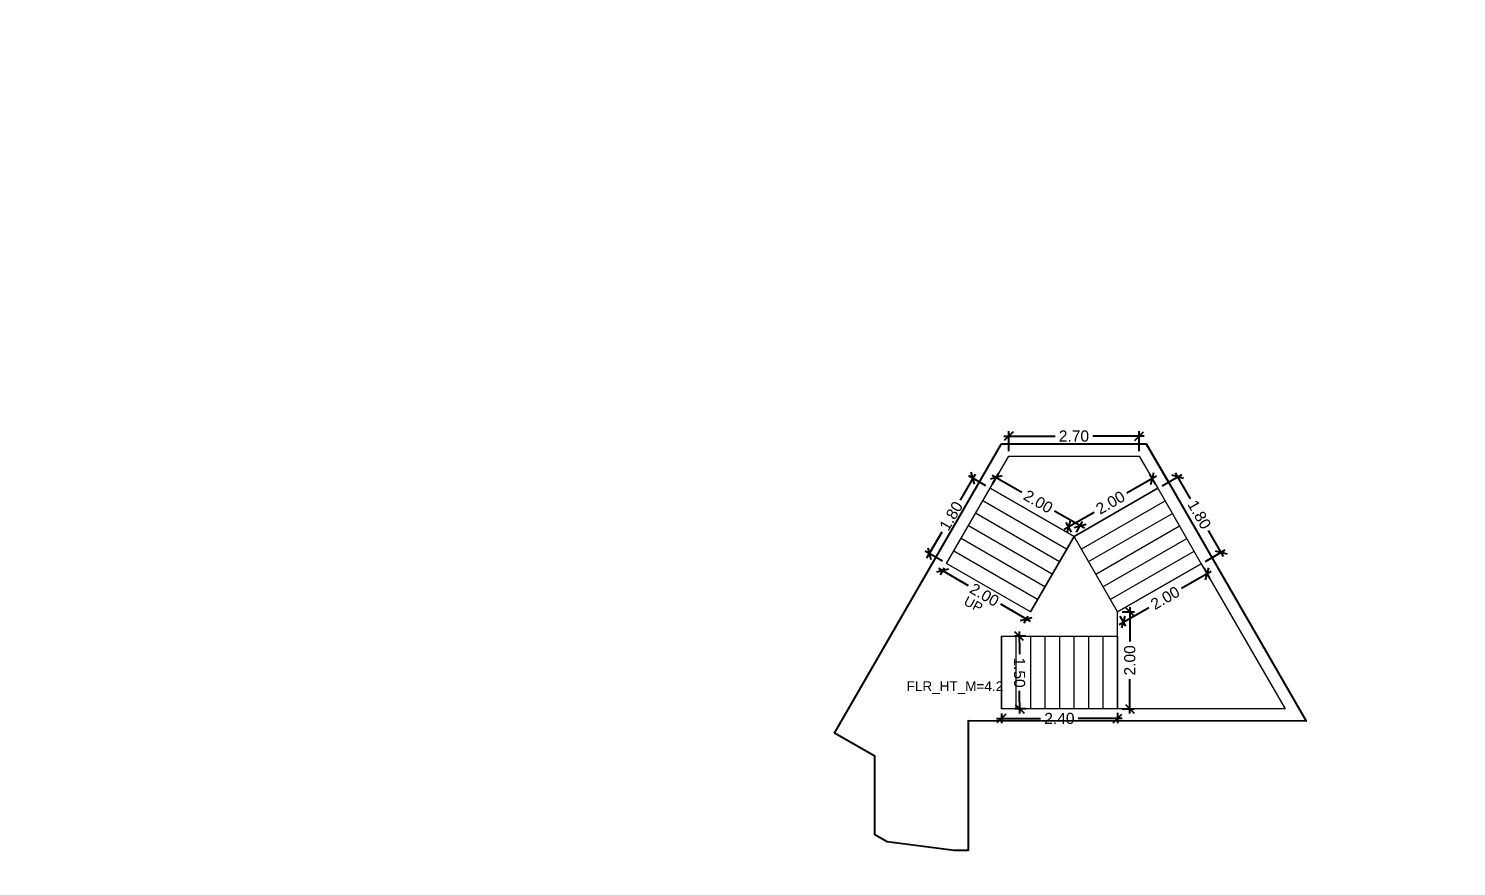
# Model space of a CAD drawing. Header units: metres. Extents: x 256329 to 886268, y -249371 to 355.
# Drawn here: x 286144.62 to 286174.14, y -1224.91 to -1207.59 of the extents above; entities that cross this region are included whole.
import ezdxf

# ---------------------------------------------------------------- set-up
doc = ezdxf.new("R2010")
doc.units = ezdxf.units.M
doc.header["$MEASUREMENT"] = 0
doc.header["$PDMODE"] = 35
doc.linetypes.add('CONTINOUS', pattern=[0])
doc.layers.get('0').update_dxf_attribs({"lineweight": 18})
doc.layers.get('Defpoints').update_dxf_attribs({"lineweight": 20})
doc.layers.add('A_TEXT', color=4, linetype='Continuous', lineweight=0, transparency=0.3)
doc.layers.add('BLK_2_FLR_4_STAIR_2', color=7, linetype='Continuous', plot=False)
for name, color, linetype, lineweight in [('BLK_2_FLR_4_STAIR_2_FLIGHT_1', 7, 'Continuous', 0), ('BLK_2_FLR_4_STAIR_2_FLIGHT_2', 7, 'Continuous', 0), ('BLK_2_FLR_4_STAIR_2_FLIGHT_3', 7, 'Continuous', 0), ('BLK_2_FLR_4_STAIR_2_LANDING_1', 7, 'Continuous', 0), ('BLK_2_FLR_4_STAIR_2_LANDING_2', 7, 'Continuous', 0), ('BLK_2_FLR_6_STAIR_1_LANDING_2', 7, 'Continuous', 0)]:
    doc.layers.add(name, color=color, linetype=linetype, lineweight=lineweight)
doc.styles.add('Arial', font='arial.ttf')
doc.styles.get("Standard").update_dxf_attribs({"font": 'arial.ttf'})
doc.dimstyles.new('METRIC DIM', dxfattribs={"dimtxt": 0.23, "dimasz": 0.18, "dimexe": 0.1, "dimexo": 0.1, "dimgap": 0.09, "dimtad": 0, "dimzin": 0, "dimdsep": 46, "dimtxsty": 'Standard', "dimblk": 'OBLIQUE', "dimcen": 0, "dimdle": 0.1, "dimclrd": 147, "dimclre": 147, "dimclrt": 7, "dimadec": 0, "dimazin": 0, "dimtfac": 1, "dimtofl": 0, "dimtmove": 0, "dimatfit": 2, "dimfxl": 0.125, "dimtolj": 1, "dimtzin": 0, "dimarcsym": 0})

# ---------------------------------------------------------------- blocks, each defined once
blk = doc.blocks.new('_Oblique')
at = {"color": 0, "linetype": 'ByBlock', "lineweight": -2}
blk.add_line((-0.5, -0.5), (0.5, 0.5), dxfattribs=at)
blk = doc.blocks.new('*D1312')
at = {"layer": 'BLK_2_FLR_4_STAIR_2_FLIGHT_2', "color": 147, "lineweight": -2, "transparency": 16777216}
for p, q in [((286168.052144, -1217.040946), (286168.461267, -1216.805853)), ((286168.32474, -1216.768971), (286168.634886, -1217.308708)), ((286169.321195, -1218.503064), (286169.011048, -1217.963328)), ((286168.948954, -1218.60163), (286169.358077, -1218.366536))]:
    blk.add_line(p, q, dxfattribs=at)
at = {"layer": 'Defpoints', "color": 0, "linetype": 'CONTINOUS', "transparency": 16777216}
for p in [(286167.965439, -1217.090769, 0.042641), (286168.862249, -1218.651452, 0.042641), (286169.271372, -1218.416359)]:
    blk.add_point(p, dxfattribs=at)
at = {"layer": 'BLK_2_FLR_4_STAIR_2_FLIGHT_2', "color": 147, "linetype": 'CONTINOUS', "lineweight": -2, "transparency": 16777216, "xscale": 0.18, "yscale": 0.18, "zscale": 0.18}
for p, rotation in [((286168.374563, -1216.855676), 119.882813), ((286169.271372, -1218.416359), 299.882813)]:
    blk.add_blockref('_Oblique', p, dxfattribs=dict(at, rotation=rotation))
at = {"layer": 'BLK_2_FLR_4_STAIR_2_FLIGHT_2', "color": 7, "linetype": 'CONTINOUS', "transparency": 16777216, "insert": (286168.822967, -1217.636018), "char_height": 0.23, "attachment_point": 5, "rotation": 299.8828126}
blk.add_mtext('\\A1;1.80', dxfattribs=at)
blk = doc.blocks.new('*D1313')
at = {"layer": 'BLK_2_FLR_4_STAIR_2_LANDING_1', "color": 147, "lineweight": -2, "transparency": 16777216}
for p, q in [((286164.536634, -1216.818583), (286165.15256, -1217.172727)), ((286164.546033, -1217.002855), (286164.673171, -1216.781737)), ((286166.445176, -1217.915952), (286165.82925, -1217.561808)), ((286166.281192, -1218.000533), (286166.40833, -1217.779415))]:
    blk.add_line(p, q, dxfattribs=at)
at = {"layer": 'Defpoints', "color": 0, "linetype": 'CONTINOUS', "transparency": 16777216}
for p in [(286164.496188, -1217.089546, 0.042641), (286166.231347, -1218.087224, 0.042641), (286166.358484, -1217.866107)]:
    blk.add_point(p, dxfattribs=at)
at = {"layer": 'BLK_2_FLR_4_STAIR_2_LANDING_1', "color": 147, "linetype": 'CONTINOUS', "lineweight": -2, "transparency": 16777216, "xscale": 0.18, "yscale": 0.18, "zscale": 0.18}
for p, rotation in [((286164.623326, -1216.868428), 150.102044), ((286166.358484, -1217.866107), 330.102044)]:
    blk.add_blockref('_Oblique', p, dxfattribs=dict(at, rotation=rotation))
at = {"layer": 'BLK_2_FLR_4_STAIR_2_LANDING_1', "color": 7, "linetype": 'CONTINOUS', "transparency": 16777216, "insert": (286165.490905, -1217.367268), "char_height": 0.23, "attachment_point": 5, "rotation": 330.1020442}
blk.add_mtext('\\A1;2.00', dxfattribs=at)
blk = doc.blocks.new('*D1314')
at = {"layer": 'BLK_2_FLR_4_STAIR_2_FLIGHT_2', "color": 147, "lineweight": -2, "transparency": 16777216}
for p, q in [((286167.936805, -1216.840227), (286167.321451, -1217.193826)), ((286167.915616, -1217.004064), (286167.800278, -1216.803346)), ((286166.029304, -1217.936328), (286166.644658, -1217.582729)), ((286166.181524, -1218.00052), (286166.066185, -1217.799801))]:
    blk.add_line(p, q, dxfattribs=at)
at = {"layer": 'Defpoints', "color": 0, "linetype": 'CONTINOUS', "transparency": 16777216}
for p in [(286167.850101, -1216.89005), (286167.965439, -1217.090769, 0.042641), (286166.231347, -1218.087224, 0.042641)]:
    blk.add_point(p, dxfattribs=at)
at = {"layer": 'BLK_2_FLR_4_STAIR_2_FLIGHT_2', "color": 147, "linetype": 'CONTINOUS', "lineweight": -2, "transparency": 16777216, "xscale": 0.18, "yscale": 0.18, "zscale": 0.18}
for p, rotation in [((286167.850101, -1216.89005), 29.88281300000001), ((286166.116008, -1217.886505), 209.882813)]:
    blk.add_blockref('_Oblique', p, dxfattribs=dict(at, rotation=rotation))
at = {"layer": 'BLK_2_FLR_4_STAIR_2_FLIGHT_2', "color": 7, "linetype": 'CONTINOUS', "transparency": 16777216, "insert": (286166.983055, -1217.388278), "char_height": 0.23, "attachment_point": 5, "rotation": 29.8828126}
blk.add_mtext('\\A1;2.00', dxfattribs=at)
blk = doc.blocks.new('*D1315')
at = {"layer": 'BLK_2_FLR_4_STAIR_2_FLIGHT_3', "color": 147, "lineweight": -2, "transparency": 16777216}
for p, q in [((286165.228231, -1220.1485), (286164.998065, -1220.149862)), ((286165.097472, -1220.049272), (286165.10027, -1220.521876)), ((286165.107537, -1221.749467), (286165.104739, -1221.276863)), ((286165.237112, -1221.648699), (286165.006947, -1221.650061))]:
    blk.add_line(p, q, dxfattribs=at)
at = {"layer": 'Defpoints', "color": 0, "linetype": 'CONTINOUS', "transparency": 16777216}
for p in [(286165.328229, -1220.147908, 0.042641), (286165.106945, -1221.649469), (286165.33711, -1221.648107, 0.042641)]:
    blk.add_point(p, dxfattribs=at)
at = {"layer": 'BLK_2_FLR_4_STAIR_2_FLIGHT_3', "color": 147, "linetype": 'CONTINOUS', "lineweight": -2, "transparency": 16777216, "xscale": 0.18, "yscale": 0.18, "zscale": 0.18}
for p, rotation in [((286165.098064, -1220.14927), 90.339194), ((286165.106945, -1221.649469), 270.339194)]:
    blk.add_blockref('_Oblique', p, dxfattribs=dict(at, rotation=rotation))
at = {"layer": 'BLK_2_FLR_4_STAIR_2_FLIGHT_3', "color": 7, "linetype": 'CONTINOUS', "transparency": 16777216, "insert": (286165.102504, -1220.89937), "char_height": 0.23, "attachment_point": 5, "rotation": 270.339194}
blk.add_mtext('\\A1;1.50', dxfattribs=at)
blk = doc.blocks.new('*D1316')
at = {"layer": 'BLK_2_FLR_4_STAIR_2_FLIGHT_1', "color": 147, "lineweight": -2, "transparency": 16777216}
for p, q in [((286163.426225, -1218.74352), (286164.040639, -1219.098097)), ((286163.546499, -1218.735174), (286163.462854, -1218.880116)), ((286165.331123, -1219.842833), (286164.716709, -1219.488256)), ((286165.278173, -1219.73452), (286165.194527, -1219.879461))]:
    blk.add_line(p, q, dxfattribs=at)
at = {"layer": 'Defpoints', "color": 0, "linetype": 'CONTINOUS', "transparency": 16777216}
for p in [(286163.596483, -1218.648562, 0.042641), (286163.512837, -1218.793504), (286165.328156, -1219.647908, 0.042641)]:
    blk.add_point(p, dxfattribs=at)
at = {"layer": 'BLK_2_FLR_4_STAIR_2_FLIGHT_1', "color": 147, "linetype": 'CONTINOUS', "lineweight": -2, "transparency": 16777216, "xscale": 0.18, "yscale": 0.18, "zscale": 0.18}
for p, rotation in [((286163.512837, -1218.793504), 150.01084), ((286165.244511, -1219.792849), 330.01084)]:
    blk.add_blockref('_Oblique', p, dxfattribs=dict(at, rotation=rotation))
at = {"layer": 'BLK_2_FLR_4_STAIR_2_FLIGHT_1', "color": 7, "linetype": 'CONTINOUS', "transparency": 16777216, "insert": (286164.378674, -1219.293177), "char_height": 0.23, "attachment_point": 5, "rotation": 330.0108404}
blk.add_mtext('\\A1;2.00', dxfattribs=at)
blk = doc.blocks.new('*D1317')
at = {"layer": 'BLK_2_FLR_4_STAIR_2_LANDING_2', "color": 147, "lineweight": -2, "transparency": 16777216}
for p, q in [((286169.068548, -1218.809755), (286168.453194, -1219.163354)), ((286168.912072, -1218.738157), (286169.031666, -1218.946283)), ((286167.161046, -1219.905856), (286167.776401, -1219.552257)), ((286167.177979, -1219.734612), (286167.297574, -1219.942738))]:
    blk.add_line(p, q, dxfattribs=at)
at = {"layer": 'Defpoints', "color": 0, "linetype": 'CONTINOUS', "transparency": 16777216}
for p in [(286168.862249, -1218.651452, 0.042641), (286168.981843, -1218.859578), (286167.128156, -1219.647908, 0.042641)]:
    blk.add_point(p, dxfattribs=at)
at = {"layer": 'BLK_2_FLR_4_STAIR_2_LANDING_2', "color": 147, "linetype": 'CONTINOUS', "lineweight": -2, "transparency": 16777216, "xscale": 0.18, "yscale": 0.18, "zscale": 0.18}
for p, rotation in [((286168.981843, -1218.859578), 29.88281300000001), ((286167.247751, -1219.856033), 209.882813)]:
    blk.add_blockref('_Oblique', p, dxfattribs=dict(at, rotation=rotation))
at = {"layer": 'BLK_2_FLR_4_STAIR_2_LANDING_2', "color": 7, "linetype": 'CONTINOUS', "transparency": 16777216, "insert": (286168.114797, -1219.357806), "char_height": 0.23, "attachment_point": 5, "rotation": 29.8828126}
blk.add_mtext('\\A1;2.00', dxfattribs=at)
blk = doc.blocks.new('*D1318')
at = {"layer": 'BLK_2_FLR_4_STAIR_2_LANDING_2', "color": 147, "lineweight": -2, "transparency": 16777216}
for p, q in [((286167.383807, -1219.547908), (286167.383807, -1220.257621)), ((286167.228156, -1219.647908), (286167.483807, -1219.647908)), ((286167.383807, -1221.747908), (286167.383807, -1221.038194)), ((286167.228156, -1221.647908), (286167.483807, -1221.647908))]:
    blk.add_line(p, q, dxfattribs=at)
at = {"layer": 'Defpoints', "color": 0, "linetype": 'CONTINOUS', "transparency": 16777216}
for p in [(286167.128156, -1219.647908, 0.042641), (286167.128156, -1221.647908, 0.042641), (286167.383807, -1221.647908)]:
    blk.add_point(p, dxfattribs=at)
at = {"layer": 'BLK_2_FLR_4_STAIR_2_LANDING_2', "color": 147, "linetype": 'CONTINOUS', "lineweight": -2, "transparency": 16777216, "xscale": 0.18, "yscale": 0.18, "zscale": 0.18}
for p, rotation in [((286167.383807, -1219.647908), 90), ((286167.383807, -1221.647908), 270)]:
    blk.add_blockref('_Oblique', p, dxfattribs=dict(at, rotation=rotation))
at = {"layer": 'BLK_2_FLR_4_STAIR_2_LANDING_2', "color": 7, "linetype": 'CONTINOUS', "transparency": 16777216, "insert": (286167.383807, -1220.647908), "char_height": 0.23, "attachment_point": 5, "rotation": 90}
blk.add_mtext('\\A1;2.00', dxfattribs=at)
blk = doc.blocks.new('*D1319')
at = {"layer": 'BLK_2_FLR_4_STAIR_2_FLIGHT_1', "color": 147, "lineweight": -2, "transparency": 16777216}
for p, q in [((286164.190242, -1216.797528), (286163.879094, -1217.336688)), ((286164.409576, -1217.039563), (286164.053647, -1216.834156)), ((286163.19057, -1218.529768), (286163.501718, -1217.990608)), ((286163.509871, -1218.598579), (286163.153941, -1218.393172))]:
    blk.add_line(p, q, dxfattribs=at)
at = {"layer": 'Defpoints', "color": 0, "linetype": 'CONTINOUS', "transparency": 16777216}
for p in [(286164.496188, -1217.089546, 0.042641), (286163.240553, -1218.443156), (286163.596483, -1218.648562, 0.042641)]:
    blk.add_point(p, dxfattribs=at)
at = {"layer": 'BLK_2_FLR_4_STAIR_2_FLIGHT_1', "color": 147, "linetype": 'CONTINOUS', "lineweight": -2, "transparency": 16777216, "xscale": 0.18, "yscale": 0.18, "zscale": 0.18}
for p, rotation in [((286164.140259, -1216.88414), 60.01084000000001), ((286163.240553, -1218.443156), 240.01084)]:
    blk.add_blockref('_Oblique', p, dxfattribs=dict(at, rotation=rotation))
at = {"layer": 'BLK_2_FLR_4_STAIR_2_FLIGHT_1', "color": 7, "linetype": 'CONTINOUS', "transparency": 16777216, "insert": (286163.690406, -1217.663648), "char_height": 0.23, "attachment_point": 5, "rotation": 60.0108404}
blk.add_mtext('\\A1;1.80', dxfattribs=at)
blk = doc.blocks.new('*D1320')
at = {"layer": 'BLK_2_FLR_4_STAIR_2_FLIGHT_3', "color": 147, "lineweight": -2, "transparency": 16777216}
for p, q in [((286164.628156, -1221.849256), (286165.53787, -1221.849256)), ((286164.728156, -1221.747908), (286164.728156, -1221.949256)), ((286167.228156, -1221.849256), (286166.318443, -1221.849256)), ((286167.128156, -1221.734109), (286167.128156, -1221.949256))]:
    blk.add_line(p, q, dxfattribs=at)
at = {"layer": 'Defpoints', "color": 0, "linetype": 'CONTINOUS', "transparency": 16777216}
for p in [(286167.128156, -1221.634109, 0.042641), (286164.728156, -1221.647908, 0.042641), (286167.128156, -1221.849256)]:
    blk.add_point(p, dxfattribs=at)
at = {"layer": 'BLK_2_FLR_4_STAIR_2_FLIGHT_3', "color": 147, "linetype": 'CONTINOUS', "lineweight": -2, "transparency": 16777216, "xscale": 0.18, "yscale": 0.18, "zscale": 0.18, "rotation": 180}
blk.add_blockref('_Oblique', (286164.728156, -1221.849256), dxfattribs=at)
at = {"layer": 'BLK_2_FLR_4_STAIR_2_FLIGHT_3', "color": 147, "linetype": 'CONTINOUS', "lineweight": -2, "transparency": 16777216, "xscale": 0.18, "yscale": 0.18, "zscale": 0.18}
blk.add_blockref('_Oblique', (286167.128156, -1221.849256), dxfattribs=at)
at = {"layer": 'BLK_2_FLR_4_STAIR_2_FLIGHT_3', "color": 7, "linetype": 'CONTINOUS', "transparency": 16777216, "insert": (286165.928156, -1221.849256), "char_height": 0.23, "attachment_point": 5}
blk.add_mtext('\\A1;2.40', dxfattribs=at)
blk = doc.blocks.new('*D1321')
at = {"layer": 'BLK_2_FLR_4_STAIR_2_LANDING_1', "color": 147, "lineweight": -2, "transparency": 16777216}
for p, q in [((286164.779506, -1216.013161), (286165.838689, -1216.013161)), ((286164.879506, -1216.326332), (286164.879506, -1215.913161)), ((286167.678446, -1216.013161), (286166.619262, -1216.013161)), ((286167.578446, -1216.326995), (286167.578446, -1215.913161))]:
    blk.add_line(p, q, dxfattribs=at)
at = {"layer": 'Defpoints', "color": 0, "linetype": 'CONTINOUS', "transparency": 16777216}
for p in [(286167.578446, -1216.013161), (286164.879506, -1216.426332, 0.042641), (286167.578446, -1216.426995, 0.042641)]:
    blk.add_point(p, dxfattribs=at)
at = {"layer": 'BLK_2_FLR_4_STAIR_2_LANDING_1', "color": 147, "linetype": 'CONTINOUS', "lineweight": -2, "transparency": 16777216, "xscale": 0.18, "yscale": 0.18, "zscale": 0.18, "rotation": 180}
blk.add_blockref('_Oblique', (286164.879506, -1216.013161), dxfattribs=at)
at = {"layer": 'BLK_2_FLR_4_STAIR_2_LANDING_1', "color": 147, "linetype": 'CONTINOUS', "lineweight": -2, "transparency": 16777216, "xscale": 0.18, "yscale": 0.18, "zscale": 0.18}
blk.add_blockref('_Oblique', (286167.578446, -1216.013161), dxfattribs=at)
at = {"layer": 'BLK_2_FLR_4_STAIR_2_LANDING_1', "color": 7, "linetype": 'CONTINOUS', "transparency": 16777216, "insert": (286166.228976, -1216.013161), "char_height": 0.23, "attachment_point": 5}
blk.add_mtext('\\A1;2.70', dxfattribs=at)

msp = doc.modelspace()

# ---------------------------------------------------------------- linework, layer by layer
at = {"color": 5, "linetype": 'CONTINOUS'}
for p, q in [((286167.128156, -1219.647908), (286166.231347, -1218.087224)), ((286165.328229, -1220.147908), (286167.128229, -1220.147908))]:
    msp.add_line(p, q, dxfattribs=at)
msp.add_lwpolyline([(286165.328156, -1219.647908), (286166.231347, -1218.087224)], dxfattribs=at)
at = {"layer": 'BLK_2_FLR_4_STAIR_2', "color": 7, "linetype": 'CONTINOUS'}
msp.add_lwpolyline([(286164.73331, -1216.172977), (286167.724005, -1216.173712), (286168.184682, -1216.963868), (286169.081751, -1218.525003), (286171.032561, -1221.902889), (286164.040159, -1221.899863), (286164.039489, -1224.576455), (286163.750196, -1224.576382), (286162.365014, -1224.398818), (286162.111682, -1224.252606), (286162.111994, -1222.629665), (286161.281029, -1222.149455)], close=True, dxfattribs=at)
at = {"layer": 'BLK_2_FLR_4_STAIR_2_FLIGHT_1', "color": 3, "linetype": 'CONTINOUS'}
for p, q in [((286166.231347, -1218.087224), (286164.496188, -1217.089546)), ((286166.077911, -1218.348728), (286164.346237, -1217.349382)), ((286165.92796, -1218.608564), (286164.196286, -1217.609218)), ((286165.778009, -1218.8684), (286164.046335, -1217.869054)), ((286165.478107, -1219.388072), (286163.746434, -1218.388726)), ((286165.628058, -1219.128236), (286163.896384, -1218.12889)), ((286165.328156, -1219.647908), (286163.596483, -1218.648562))]:
    msp.add_line(p, q, dxfattribs=at)
at = {"layer": 'BLK_2_FLR_4_STAIR_2_FLIGHT_1', "ltscale": 0.05}
msp.add_lwpolyline([(286166.231347, -1218.087224), (286165.328156, -1219.647908), (286163.596483, -1218.648562), (286164.496188, -1217.089546), (286166.231347, -1218.087224)], dxfattribs=at)
at = {"layer": 'BLK_2_FLR_4_STAIR_2_FLIGHT_2', "color": 3, "linetype": 'CONTINOUS'}
for p, q in [((286166.231347, -1218.087224), (286167.965439, -1217.090769)), ((286166.380815, -1218.347338), (286168.114907, -1217.350883)), ((286166.530283, -1218.607452), (286168.264376, -1217.610997)), ((286166.679752, -1218.867566), (286168.413844, -1217.871111)), ((286166.82922, -1219.12768), (286168.563312, -1218.131225)), ((286166.978688, -1219.387794), (286168.712781, -1218.391338)), ((286167.128156, -1219.647908), (286168.862249, -1218.651452))]:
    msp.add_line(p, q, dxfattribs=at)
at = {"layer": 'BLK_2_FLR_4_STAIR_2_FLIGHT_2', "color": 7, "linetype": 'CONTINOUS'}
msp.add_lwpolyline([(286167.965439, -1217.090769), (286168.862249, -1218.651452), (286167.128156, -1219.647908), (286166.231347, -1218.087224), (286167.965439, -1217.090769)], dxfattribs=at)
at = {"layer": 'BLK_2_FLR_4_STAIR_2_FLIGHT_3', "color": 3, "linetype": 'CONTINOUS'}
for p, q in [((286164.728229, -1220.147908), (286164.728156, -1221.647908)), ((286165.028229, -1220.147908), (286165.028156, -1221.647908)), ((286165.328229, -1220.147908), (286165.328156, -1221.647908)), ((286165.628229, -1220.147908), (286165.628156, -1221.647908)), ((286165.928229, -1220.147908), (286165.928156, -1221.647908)), ((286166.228229, -1220.147908), (286166.228156, -1221.647908)), ((286166.528229, -1220.147908), (286166.528156, -1221.647908)), ((286166.828229, -1220.147908), (286166.828156, -1221.647908)), ((286167.128229, -1220.147908), (286167.128156, -1221.647908))]:
    msp.add_line(p, q, dxfattribs=at)
at = {"layer": 'BLK_2_FLR_4_STAIR_2_FLIGHT_3', "color": 7, "linetype": 'CONTINOUS'}
msp.add_lwpolyline([(286164.728229, -1220.147908), (286167.128229, -1220.147908), (286167.128156, -1221.647908), (286164.728156, -1221.647908)], close=True, dxfattribs=at)
at = {"layer": 'BLK_2_FLR_4_STAIR_2_LANDING_1', "color": 7, "linetype": 'CONTINOUS'}
msp.add_lwpolyline([(286164.879506, -1216.426332), (286167.578446, -1216.426995), (286167.965439, -1217.090769), (286166.231347, -1218.087224), (286164.496188, -1217.089546), (286164.879506, -1216.426332)], dxfattribs=at)
at = {"layer": 'BLK_2_FLR_4_STAIR_2_LANDING_2', "color": 7, "linetype": 'CONTINOUS'}
msp.add_lwpolyline([(286167.128156, -1219.647908), (286168.862249, -1218.651452), (286170.593191, -1221.648631), (286167.128157, -1221.648631), (286167.128156, -1219.647908)], dxfattribs=at)
at = {"layer": 'BLK_2_FLR_6_STAIR_1_LANDING_2', "ltscale": 0.05}
msp.add_lwpolyline([(286164.879506, -1216.426332), (286167.578446, -1216.426995)], dxfattribs=at)

# ---------------------------------------------------------------- texts
at = {"layer": 'A_TEXT', "lineweight": 0, "insert": (286164.998658, -1220.059609), "char_height": 0.2, "width": 2.485498, "attachment_point": 9, "rotation": 331.8720228, "style": 'Arial'}
msp.add_mtext('\\pxi2.2673,qc;UP', dxfattribs=at)
at = {"layer": 'BLK_2_FLR_4_STAIR_2', "color": 7, "linetype": 'CONTINOUS', "insert": (286162.770914, -1221.082214, -0.042641), "char_height": 0.2, "attachment_point": 1}
msp.add_mtext_dynamic_manual_height_columns('FLR_HT_M=4.2', width=2.272281, gutter_width=0.405, heights=[0.300679], dxfattribs=at)

# ---------------------------------------------------------------- dimensions: what is measured, and where the dimension line sits
at = {"layer": 'BLK_2_FLR_4_STAIR_2_FLIGHT_1', "color": 1, "linetype": 'CONTINOUS'}
dim = msp.add_aligned_dim(p1=(286164.496188, -1217.089546), p2=(286163.596483, -1218.648562), distance=-0.410947, dimstyle='METRIC DIM', override={"dimfxl": 0.18}, dxfattribs=at)
dim.commit()
dim.dimension.update_dxf_attribs({"geometry": '*D1319', "text_midpoint": (286163.690406, -1217.663648, -0.042641)})
at = {"layer": 'BLK_2_FLR_4_STAIR_2_FLIGHT_1', "color": 2, "linetype": 'CONTINOUS'}
dim = msp.add_aligned_dim(p1=(286165.328156, -1219.647908), p2=(286163.596483, -1218.648562), distance=0.167346, dimstyle='METRIC DIM', override={"dimfxl": 0.18}, dxfattribs=at)
dim.commit()
dim.dimension.update_dxf_attribs({"geometry": '*D1316', "text_midpoint": (286164.378674, -1219.293177, -0.042641)})
at = {"layer": 'BLK_2_FLR_4_STAIR_2_FLIGHT_2', "color": 2, "linetype": 'CONTINOUS'}
dim = msp.add_aligned_dim(p1=(286166.231347, -1218.087224), p2=(286167.965439, -1217.090769), distance=0.231497, dimstyle='METRIC DIM', override={"dimfxl": 0.18}, dxfattribs=at)
dim.commit()
dim.dimension.update_dxf_attribs({"geometry": '*D1314', "text_midpoint": (286166.983055, -1217.388278, -0.042641)})
at = {"layer": 'BLK_2_FLR_4_STAIR_2_FLIGHT_2', "color": 1, "linetype": 'CONTINOUS'}
dim = msp.add_aligned_dim(p1=(286167.965439, -1217.090769), p2=(286168.862249, -1218.651452), distance=0.471858, dimstyle='METRIC DIM', override={"dimfxl": 0.18}, dxfattribs=at)
dim.commit()
dim.dimension.update_dxf_attribs({"geometry": '*D1312', "text_midpoint": (286168.822967, -1217.636018, -0.042641)})
at = {"layer": 'BLK_2_FLR_4_STAIR_2_FLIGHT_3', "color": 2, "linetype": 'CONTINOUS'}
dim = msp.add_aligned_dim(p1=(286165.328229, -1220.147908), p2=(286165.33711, -1221.648107), distance=-0.230169, dimstyle='METRIC DIM', override={"dimfxl": 0.18}, dxfattribs=at)
dim.commit()
dim.dimension.update_dxf_attribs({"geometry": '*D1315', "text_midpoint": (286165.102504, -1220.89937, -0.042641)})
at = {"layer": 'BLK_2_FLR_4_STAIR_2_FLIGHT_3', "color": 1, "linetype": 'CONTINOUS'}
dim = msp.add_linear_dim(base=(286167.128156, -1221.849256, -0.042641), p1=(286164.728156, -1221.647908), p2=(286167.128156, -1221.634109), dimstyle='METRIC DIM', override={"dimfxl": 0.18}, dxfattribs=at)
dim.commit()
dim.dimension.update_dxf_attribs({"geometry": '*D1320', "text_midpoint": (286165.928156, -1221.849256, -0.042641)})
at = {"layer": 'BLK_2_FLR_4_STAIR_2_LANDING_1', "color": 1, "linetype": 'CONTINOUS'}
dim = msp.add_linear_dim(base=(286167.578446, -1216.013161, -0.042641), p1=(286164.879506, -1216.426332), p2=(286167.578446, -1216.426995), dimstyle='METRIC DIM', override={"dimfxl": 0.18}, dxfattribs=at)
dim.commit()
dim.dimension.update_dxf_attribs({"geometry": '*D1321', "text_midpoint": (286166.228976, -1216.013161, -0.042641)})
at = {"layer": 'BLK_2_FLR_4_STAIR_2_LANDING_1', "color": 2, "linetype": 'CONTINOUS'}
dim = msp.add_aligned_dim(p1=(286164.496188, -1217.089546), p2=(286166.231347, -1218.087224), distance=0.255062, dimstyle='METRIC DIM', override={"dimfxl": 0.18}, dxfattribs=at)
dim.commit()
dim.dimension.update_dxf_attribs({"geometry": '*D1313', "text_midpoint": (286165.490905, -1217.367268, -0.042641)})
at = {"layer": 'BLK_2_FLR_4_STAIR_2_LANDING_2', "color": 1, "linetype": 'CONTINOUS'}
dim = msp.add_aligned_dim(p1=(286167.128156, -1219.647908), p2=(286168.862249, -1218.651452), distance=-0.24004, dimstyle='METRIC DIM', override={"dimfxl": 0.18}, dxfattribs=at)
dim.commit()
dim.dimension.update_dxf_attribs({"geometry": '*D1317', "text_midpoint": (286168.114797, -1219.357806, -0.042641)})
at = {"layer": 'BLK_2_FLR_4_STAIR_2_LANDING_2', "color": 2, "linetype": 'CONTINOUS'}
dim = msp.add_aligned_dim(p1=(286167.128156, -1219.647908), p2=(286167.128156, -1221.647908), distance=0.255651, dimstyle='METRIC DIM', override={"dimfxl": 0.18}, dxfattribs=at)
dim.commit()
dim.dimension.update_dxf_attribs({"geometry": '*D1318', "text_midpoint": (286167.383807, -1220.647908, -0.042641)})

doc.saveas('drawing.dxf')
